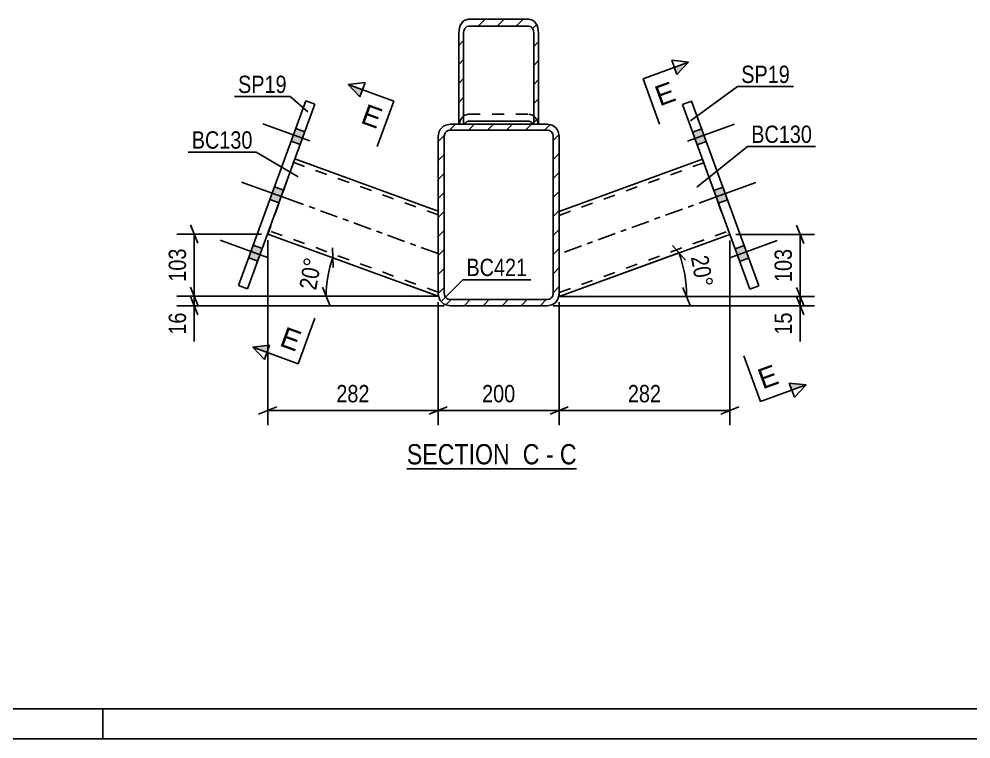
# Model space of a CAD drawing. Header units: millimetres. Extents: x -89 to 752, y -432 to 162.
# Drawn here: x 107.6 to 265, y -432.3 to -313.3 of the extents above; entities that cross this region are included whole.
import ezdxf

# ---------------------------------------------------------------- set-up
doc = ezdxf.new("R2010")
doc.units = ezdxf.units.MM
doc.linetypes.add('DXK_LINE_DOT2', pattern=[3.9198, 1.9599, -1.9599])
doc.linetypes.add('DXK_LINE_DOT3', pattern=[5.9187, 2.979, -0.9799, 0.9799, -0.9799])
doc.styles.add('Arial', font='ARIAL.TTF', dxfattribs={"height": 0.2})
doc.styles.add('Arial Narrow', font='ARIALN.TTF', dxfattribs={"height": 0.2})

# ---------------------------------------------------------------- blocks, each defined once
blk = doc.blocks.new('Unknown-761544115-1163')
at = {"color": 5, "linetype": 'Continuous'}
for p, q in [((-84.49, -427.26), (746.51, -427.26)), ((121.51, -432.26), (121.51, -427.26)), ((-89.49, -432.26), (751.51, -432.26))]:
    blk.add_line(p, q, dxfattribs=at)
blk = doc.blocks.new('Unknown-761544115-13 - 3979')
at = {"color": 6, "linetype": 'Continuous'}
blk.add_line((171.75, -387.64), (199.82, -387.64), dxfattribs=at)
at = {"color": 0, "linetype": 'Continuous'}
for points in [[(189.86, -386.89), (189.86, -383.39), (171.75, -383.39), (171.75, -386.89)], [(193.68, -386.89), (193.68, -383.39), (190.91, -383.39), (190.91, -386.89)], [(196, -386.89), (196, -383.39), (194.73, -383.39), (194.73, -386.89)], [(199.82, -386.89), (199.82, -383.39), (197.05, -383.39), (197.05, -386.89)]]:
    blk.add_wipeout(points, dxfattribs=at)
at = {"color": 7, "linetype": 'Continuous', "style": 'Arial Narrow'}
for s, p in [('SECTION ', (171.75, -386.89)), ('C', (190.91, -386.89)), ('C', (197.05, -386.89)), ('-', (194.73, -386.89))]:
    blk.add_text(s, height=3.34, dxfattribs=at).set_placement(p)
blk = doc.blocks.new('Bolt-761544115-3984 - 3979')
at = {"linetype": 'Continuous'}
for points in [[(154.13, -334.04), (154.88, -331.97), (153.38, -331.42), (152.63, -333.49)], [(154.13, -334.04), (154.88, -331.97), (153.38, -331.42), (152.63, -333.49)], [(154.13, -334.04), (154.88, -331.97), (153.38, -331.42), (152.63, -333.49)], [(150.63, -343.67), (151.38, -341.6), (149.88, -341.05), (149.12, -343.12)], [(150.63, -343.67), (151.38, -341.6), (149.88, -341.05), (149.12, -343.12)], [(147.12, -353.3), (147.87, -351.23), (146.37, -350.69), (145.62, -352.75)], [(147.12, -353.3), (147.87, -351.23), (146.37, -350.69), (145.62, -352.75)], [(147.12, -353.3), (147.87, -351.23), (146.37, -350.69), (145.62, -352.75)]]:
    blk.add_hatch(color=1, dxfattribs=at).paths.add_polyline_path(points)
at = {"color": 1, "linetype": 'Continuous'}
for p, q in [((155.73, -333.45), (147.93, -330.61)), ((155.73, -333.45), (147.93, -330.61)), ((155.73, -333.45), (147.93, -330.61)), ((154.88, -331.97), (153.38, -331.42)), ((154.88, -331.97), (153.38, -331.42)), ((154.88, -331.97), (153.38, -331.42)), ((154.13, -334.04), (152.63, -333.49)), ((154.13, -334.04), (152.63, -333.49)), ((154.13, -334.04), (152.63, -333.49)), ((152.22, -343.08), (144.42, -340.24)), ((152.22, -343.08), (144.42, -340.24)), ((151.38, -341.6), (149.88, -341.05)), ((151.38, -341.6), (149.88, -341.05)), ((150.63, -343.67), (149.12, -343.12)), ((150.63, -343.67), (149.12, -343.12)), ((148.72, -352.71), (140.92, -349.87)), ((148.72, -352.71), (140.92, -349.87)), ((148.72, -352.71), (140.92, -349.87)), ((147.87, -351.23), (146.37, -350.69)), ((147.87, -351.23), (146.37, -350.69)), ((147.87, -351.23), (146.37, -350.69)), ((147.12, -353.3), (145.62, -352.75)), ((147.12, -353.3), (145.62, -352.75)), ((147.12, -353.3), (145.62, -352.75))]:
    blk.add_line(p, q, dxfattribs=at)
blk = doc.blocks.new('Bolt-761544115-3985 - 3979')
at = {"linetype": 'Continuous'}
for points in [[(218.99, -332.03), (219.74, -334.09), (221.24, -333.55), (220.49, -331.48)], [(218.99, -332.03), (219.74, -334.09), (221.24, -333.55), (220.49, -331.48)], [(218.99, -332.03), (219.74, -334.09), (221.24, -333.55), (220.49, -331.48)], [(222.49, -341.66), (223.25, -343.73), (224.75, -343.18), (224, -341.11)], [(222.49, -341.66), (223.25, -343.73), (224.75, -343.18), (224, -341.11)], [(226, -351.29), (226.75, -353.36), (228.25, -352.81), (227.5, -350.74)], [(226, -351.29), (226.75, -353.36), (228.25, -352.81), (227.5, -350.74)], [(226, -351.29), (226.75, -353.36), (228.25, -352.81), (227.5, -350.74)]]:
    blk.add_hatch(color=1, dxfattribs=at).paths.add_polyline_path(points)
at = {"color": 1, "linetype": 'Continuous'}
for p, q in [((218.14, -333.51), (225.94, -330.67)), ((218.14, -333.51), (225.94, -330.67)), ((218.14, -333.51), (225.94, -330.67)), ((218.99, -332.03), (220.49, -331.48)), ((218.99, -332.03), (220.49, -331.48)), ((218.99, -332.03), (220.49, -331.48)), ((219.74, -334.09), (221.24, -333.55)), ((219.74, -334.09), (221.24, -333.55)), ((219.74, -334.09), (221.24, -333.55)), ((221.65, -343.14), (229.45, -340.3)), ((221.65, -343.14), (229.45, -340.3)), ((222.49, -341.66), (224, -341.11)), ((222.49, -341.66), (224, -341.11)), ((223.25, -343.73), (224.75, -343.18)), ((223.25, -343.73), (224.75, -343.18)), ((225.15, -352.77), (232.95, -349.93)), ((225.15, -352.77), (232.95, -349.93)), ((225.15, -352.77), (232.95, -349.93)), ((226, -351.29), (227.5, -350.74)), ((226, -351.29), (227.5, -350.74)), ((226, -351.29), (227.5, -350.74)), ((226.75, -353.36), (228.25, -352.81)), ((226.75, -353.36), (228.25, -352.81)), ((226.75, -353.36), (228.25, -352.81))]:
    blk.add_line(p, q, dxfattribs=at)
blk = doc.blocks.new('Part-761544115-4012 - 3979')
at = {"linetype": 'Continuous'}
h = blk.add_hatch(dxfattribs=at)
h.set_pattern_fill('', scale=0.7, style=0, pattern_type=0)
h.set_pattern_definition([(45, (176.9355, -358.6751), (-1.57154, 1.57154), [])])
h.paths.add_polyline_path([(176.94, -332.68), (176.94, -358.68), (177.09, -359.44), (177.52, -360.09), (178.17, -360.52), (178.94, -360.68), (194.94, -360.68), (195.7, -360.52), (196.35, -360.09), (196.78, -359.44), (196.94, -358.68), (196.94, -332.68), (196.78, -331.91), (196.35, -331.26), (195.7, -330.83), (194.94, -330.68), (178.94, -330.68), (178.17, -330.83), (177.52, -331.26), (177.09, -331.91)])
h.paths.add_polyline_path([(178.23, -331.97), (178.55, -331.75), (178.94, -331.68), (194.94, -331.68), (195.32, -331.75), (195.64, -331.97), (195.86, -332.29), (195.94, -332.68), (195.94, -358.68), (195.86, -359.06), (195.64, -359.38), (195.32, -359.6), (194.94, -359.68), (178.94, -359.68), (178.55, -359.6), (178.23, -359.38), (178.01, -359.06), (177.94, -358.68), (177.94, -332.68), (178.01, -332.29)])
at = {"color": 2, "linetype": 'Continuous'}
for p, q in [((177.09, -331.91), (176.94, -332.68)), ((178.94, -330.68), (178.17, -330.83)), ((178.55, -331.75), (178.94, -331.68)), ((178.94, -330.68), (194.94, -330.68)), ((178.94, -331.68), (194.94, -331.68)), ((195.7, -330.83), (194.94, -330.68)), ((194.94, -331.68), (195.32, -331.75)), ((196.94, -332.68), (196.78, -331.91)), ((176.94, -358.68), (176.94, -332.68)), ((177.94, -332.68), (178.01, -332.29)), ((177.94, -358.68), (177.94, -332.68)), ((195.86, -332.29), (195.94, -332.68)), ((195.94, -358.68), (195.94, -332.68)), ((196.94, -358.68), (196.94, -332.68)), ((176.94, -358.68), (177.09, -359.44)), ((178.01, -359.06), (177.94, -358.68)), ((195.94, -358.68), (195.86, -359.06)), ((196.78, -359.44), (196.94, -358.68)), ((178.94, -359.68), (178.55, -359.6)), ((178.94, -359.68), (194.94, -359.68)), ((195.32, -359.6), (194.94, -359.68)), ((178.17, -360.52), (178.94, -360.68)), ((178.94, -360.68), (194.94, -360.68)), ((194.94, -360.68), (195.7, -360.52))]:
    blk.add_line(p, q, dxfattribs=at)
at = {"color": 7, "linetype": 'DXK_LINE_DOT3'}
blk.add_line((186.94, -345.68), (186.94, -345.68), dxfattribs=at)
at = {"color": 2, "linetype": 'Continuous'}
for centre, radius, start, end in [((178.94, -332.68), 2, 112.5, 157.5), ((178.94, -332.68), 1, 112.5, 157.5), ((194.94, -332.68), 1, 22.5, 67.5), ((194.94, -332.68), 2, 22.5, 67.5), ((178.94, -358.68), 2, 202.5, 247.5), ((178.94, -358.68), 1, 202.5, 247.5), ((194.94, -358.68), 1, 292.5, 337.5), ((194.94, -358.68), 2, 292.5, 337.5)]:
    blk.add_arc(centre, radius, start, end, dxfattribs=at)
blk = doc.blocks.new('Part-761544115-4042 - 3979')
at = {"color": 2, "linetype": 'Continuous'}
for p, q in [((143.94, -357.36), (155.06, -326.82)), ((156.56, -327.36), (155.06, -326.82)), ((156.56, -327.36), (145.44, -357.9)), ((145.44, -357.9), (143.94, -357.36))]:
    blk.add_line(p, q, dxfattribs=at)
blk = doc.blocks.new('Part-761544115-4047 - 3979')
at = {"color": 2, "linetype": 'Continuous'}
for p, q in [((218.81, -326.88), (217.31, -327.42)), ((229.93, -357.42), (218.81, -326.88)), ((217.31, -327.42), (228.43, -357.96)), ((228.43, -357.96), (229.93, -357.42))]:
    blk.add_line(p, q, dxfattribs=at)
blk = doc.blocks.new('Part-761544115-4062 - 3979')
at = {"color": 2, "linetype": 'Continuous'}
for p, q in [((196.94, -345.11), (220.61, -336.49)), ((196.94, -359.15), (225.13, -348.89)), ((196.94, -359.06), (196.94, -358.68)), ((196.94, -359.06), (196.94, -359.15))]:
    blk.add_line(p, q, dxfattribs=at)
at = {"color": 7, "linetype": 'DXK_LINE_DOT2'}
for p, q in [((225.13, -348.89), (220.61, -336.49)), ((196.94, -345.75), (220.82, -337.05)), ((196.94, -345.21), (196.94, -345.11)), ((196.94, -358.68), (196.94, -345.11)), ((196.94, -358.52), (224.92, -348.33))]:
    blk.add_line(p, q, dxfattribs=at)
at = {"color": 7, "linetype": 'DXK_LINE_DOT3'}
blk.add_line((222.87, -342.69), (196.94, -352.13), dxfattribs=at)
blk = doc.blocks.new('Part-761544115-4091 - 3979')
at = {"color": 7, "linetype": 'DXK_LINE_DOT2'}
for p, q in [((153.26, -336.43), (148.75, -348.84)), ((176.94, -345.69), (153.05, -337)), ((176.94, -358.68), (176.94, -345.05)), ((176.94, -358.46), (148.95, -348.27))]:
    blk.add_line(p, q, dxfattribs=at)
at = {"color": 2, "linetype": 'Continuous'}
for p, q in [((176.94, -345.05), (153.26, -336.43)), ((148.75, -348.84), (176.94, -359.1)), ((176.94, -358.72), (176.94, -358.68)), ((176.94, -358.72), (176.94, -359.1))]:
    blk.add_line(p, q, dxfattribs=at)
at = {"color": 7, "linetype": 'DXK_LINE_DOT3'}
blk.add_line((176.94, -352.07), (151, -342.63), dxfattribs=at)
blk = doc.blocks.new('Part-761544115-4105 - 3979')
at = {"linetype": 'Continuous'}
h = blk.add_hatch(dxfattribs=at)
h.set_pattern_fill('', scale=0.7, style=0, pattern_type=0)
h.set_pattern_definition([(45, (180.3355, -330.2458), (-1.57154, 1.57154), [])])
h.paths.add_polyline_path([(180.34, -315.65), (180.34, -330.25), (180.39, -330.68), (181.2, -330.68), (181.14, -330.25), (181.14, -315.65), (181.2, -315.2), (181.37, -314.82), (181.63, -314.57), (181.94, -314.48), (191.94, -314.48), (192.24, -314.57), (192.5, -314.82), (192.67, -315.2), (192.74, -315.65), (192.74, -330.25), (192.67, -330.68), (193.48, -330.68), (193.54, -330.25), (193.54, -315.65), (193.41, -314.76), (193.07, -314), (192.55, -313.49), (191.94, -313.31), (181.94, -313.31), (181.32, -313.49), (180.8, -314), (180.46, -314.76)])
at = {"color": 2, "linetype": 'Continuous'}
for p, q in [((181.94, -313.31), (181.32, -313.49)), ((181.63, -314.57), (181.94, -314.48)), ((181.94, -313.31), (191.94, -313.31)), ((181.94, -314.48), (191.94, -314.48)), ((192.55, -313.49), (191.94, -313.31)), ((191.94, -314.48), (192.24, -314.57)), ((180.46, -314.76), (180.34, -315.65)), ((180.34, -315.65), (180.34, -315.65)), ((180.34, -315.65), (180.34, -330.25)), ((181.14, -315.65), (181.2, -315.2)), ((181.14, -315.65), (181.14, -315.65)), ((181.14, -330.25), (181.14, -315.65)), ((192.67, -315.2), (192.74, -315.65)), ((192.74, -315.65), (192.74, -315.65)), ((192.74, -315.65), (192.74, -330.25)), ((193.54, -315.65), (193.41, -314.76)), ((193.54, -315.65), (193.54, -315.65)), ((193.54, -330.25), (193.54, -315.65)), ((180.34, -330.25), (180.34, -330.68)), ((180.34, -330.25), (180.39, -330.68)), ((181.2, -330.68), (181.14, -330.25)), ((181.63, -330.28), (181.37, -330.53)), ((181.94, -330.19), (181.63, -330.28)), ((181.94, -330.19), (191.94, -330.19)), ((192.24, -330.28), (191.94, -330.19)), ((192.5, -330.53), (192.24, -330.28)), ((192.74, -330.25), (192.67, -330.68)), ((193.48, -330.68), (193.54, -330.25)), ((193.54, -330.68), (193.54, -330.25)), ((180.39, -330.68), (181.2, -330.68)), ((181.19, -330.68), (181.2, -330.68)), ((181.37, -330.53), (181.3, -330.68)), ((192.57, -330.68), (192.5, -330.53)), ((192.67, -330.68), (192.68, -330.68)), ((192.67, -330.68), (193.48, -330.68))]:
    blk.add_line(p, q, dxfattribs=at)
at = {"color": 7, "linetype": 'DXK_LINE_DOT2'}
for p, q in [((180.34, -330.25), (180.34, -315.65)), ((181.14, -330.68), (181.14, -315.65)), ((192.74, -330.68), (192.74, -315.65)), ((193.54, -330.25), (193.54, -315.65)), ((181.32, -329.2), (181.94, -329.02)), ((181.94, -329.02), (191.94, -329.02)), ((191.94, -329.02), (192.55, -329.2)), ((180.34, -330.68), (180.39, -330.68)), ((180.34, -330.68), (180.43, -330.68)), ((180.43, -330.68), (180.46, -330.47)), ((180.43, -330.68), (181.3, -330.68)), ((192.57, -330.68), (193.54, -330.68)), ((192.68, -330.68), (192.74, -330.68)), ((193.41, -330.47), (193.44, -330.68))]:
    blk.add_line(p, q, dxfattribs=at)
at = {"color": 2, "linetype": 'Continuous'}
for centre, radius, start, end in [((182.53, -315.24), 2.13, 124.4664, 166.7051), ((182.23, -315.45), 1.06, 124.4664, 166.7051), ((191.64, -315.45), 1.06, 13.2949, 55.5336), ((191.34, -315.24), 2.13, 13.2949, 55.5336)]:
    blk.add_arc(centre, radius, start, end, dxfattribs=at)
at = {"color": 7, "linetype": 'DXK_LINE_DOT2'}
for centre, start, end in [((182.53, -330.95), 124.4664, 166.7051), ((191.34, -330.95), 13.2949, 55.5336)]:
    blk.add_arc(centre, 2.13, start, end, dxfattribs=at)
blk = doc.blocks.new('AngleDimension-761544115-11863 - 3979')
at = {"color": 7, "linetype": 'Continuous'}
for p, q in [((159.47, -351.14), (159.58, -354.37)), ((176, -358.75), (159.52, -352.76)), ((159.52, -352.76), (176.94, -359.1)), ((159.01, -360.6), (157.81, -357.6)), ((158.41, -359.1), (176.94, -359.1))]:
    blk.add_line(p, q, dxfattribs=at)
blk.add_arc((176.94, -359.1), 18.53, 160, 180, dxfattribs=at)
at = {"color": 0}
blk.add_wipeout([(158.36, -352.54), (154.23, -351.81), (153.11, -358.17), (157.24, -358.9)], dxfattribs=at)
at = {"color": 3, "style": 'Arial Narrow'}
blk.add_text('20°', height=2.863, rotation=80.0021, dxfattribs=at).set_placement((156.75, -358.21))
blk = doc.blocks.new('StraightDimension-761544115-4125 - 3979')
at = {"color": 7, "linetype": 'Continuous'}
for p, q in [((148.75, -349.84), (148.75, -380.39)), ((176.94, -360.1), (176.94, -380.39)), ((150.25, -377.39), (147.25, -378.59)), ((175.44, -378.59), (178.44, -377.39)), ((148.75, -377.99), (176.94, -377.99))]:
    blk.add_line(p, q, dxfattribs=at)
at = {"color": 0}
blk.add_wipeout([(166.18, -377.24), (166.18, -373.04), (159.5, -373.04), (159.5, -377.24)], dxfattribs=at)
at = {"color": 3, "style": 'Arial Narrow'}
blk.add_text('282', height=2.863, dxfattribs=at).set_placement((160.1, -376.64))
blk = doc.blocks.new('StraightDimension-761544115-4135 - 3979')
at = {"color": 7, "linetype": 'Continuous'}
for p, q in [((225.13, -349.89), (225.13, -380.39)), ((196.94, -360.08), (196.94, -380.39)), ((198.44, -377.39), (195.44, -378.59)), ((223.63, -378.59), (226.63, -377.39)), ((196.94, -377.99), (225.13, -377.99))]:
    blk.add_line(p, q, dxfattribs=at)
at = {"color": 0}
blk.add_wipeout([(214.37, -377.24), (214.37, -373.04), (207.69, -373.04), (207.69, -377.24)], dxfattribs=at)
at = {"color": 3, "style": 'Arial Narrow'}
blk.add_text('282', height=2.863, dxfattribs=at).set_placement((208.29, -376.64))
blk = doc.blocks.new('StraightDimension-761544115-4115 - 3979')
at = {"color": 7, "linetype": 'Continuous'}
for p, q in [((176.94, -360.1), (176.94, -380.39)), ((196.94, -360.08), (196.94, -380.39)), ((178.44, -377.39), (175.44, -378.59)), ((195.44, -378.59), (198.44, -377.39)), ((176.94, -377.99), (196.94, -377.99))]:
    blk.add_line(p, q, dxfattribs=at)
at = {"color": 0}
blk.add_wipeout([(190.28, -377.24), (190.28, -373.04), (183.59, -373.04), (183.59, -377.24)], dxfattribs=at)
at = {"color": 3, "style": 'Arial Narrow'}
blk.add_text('200', height=2.863, dxfattribs=at).set_placement((184.19, -376.64))
blk = doc.blocks.new('StraightDimension-761544115-11430 - 3979')
at = {"color": 7, "linetype": 'Continuous'}
for p, q in [((236.15, -347.39), (237.35, -350.39)), ((226.13, -348.89), (239.15, -348.89)), ((236.75, -359.15), (236.75, -348.89)), ((237.35, -360.65), (236.15, -357.65)), ((197.94, -359.15), (239.15, -359.15))]:
    blk.add_line(p, q, dxfattribs=at)
at = {"color": 0}
blk.add_wipeout([(236, -350.68), (231.8, -350.68), (231.8, -357.37), (236, -357.37)], dxfattribs=at)
at = {"color": 3, "style": 'Arial Narrow'}
blk.add_text('103', height=2.863, rotation=90.0002, dxfattribs=at).set_placement((235.4, -356.77))
blk = doc.blocks.new('AngleDimension-761544115-4159 - 3979')
at = {"color": 7, "linetype": 'Continuous'}
for p, q in [((215.65, -350.75), (217.8, -353.16)), ((216.73, -351.95), (196.94, -359.15)), ((197.88, -358.81), (216.73, -351.95)), ((218.6, -360.65), (217.4, -357.65)), ((218, -359.15), (196.94, -359.15))]:
    blk.add_line(p, q, dxfattribs=at)
blk.add_arc((196.94, -359.15), 21.06, 360, 20, dxfattribs=at)
at = {"color": 0}
blk.add_wipeout([(219.12, -358.52), (223.26, -357.79), (222.14, -351.43), (218, -352.16)], dxfattribs=at)
at = {"color": 3, "style": 'Arial Narrow'}
blk.add_text('20°', height=2.863, rotation=-80.0021, dxfattribs=at).set_placement((218.7, -352.65))
blk = doc.blocks.new('StraightDimension-761544115-11399 - 3979')
at = {"color": 7, "linetype": 'Continuous'}
for p, q in [((136, -347.34), (137.2, -350.34)), ((147.75, -348.84), (133.75, -348.84)), ((136.6, -359.1), (136.6, -348.84)), ((137.2, -360.6), (136, -357.6)), ((175.94, -359.1), (133.75, -359.1))]:
    blk.add_line(p, q, dxfattribs=at)
at = {"color": 0}
blk.add_wipeout([(135.85, -350.62), (131.65, -350.62), (131.65, -357.31), (135.85, -357.31)], dxfattribs=at)
at = {"color": 3, "style": 'Arial Narrow'}
blk.add_text('103', height=2.863, rotation=90.0002, dxfattribs=at).set_placement((135.25, -356.71))
blk = doc.blocks.new('StraightDimension-761544115-11400 - 3979')
at = {"color": 7, "linetype": 'Continuous'}
for p, q in [((136, -357.6), (137.2, -360.6)), ((175.94, -359.1), (133.75, -359.1)), ((137.2, -362.18), (136, -359.18)), ((136.6, -360.68), (136.6, -359.1)), ((177.94, -360.68), (133.75, -360.68))]:
    blk.add_line(p, q, dxfattribs=at)
at = {"color": 0}
blk.add_wipeout([(135.85, -361.2), (131.65, -361.2), (131.65, -366.06), (135.85, -366.06)], dxfattribs=at)
at = {"color": 7, "linetype": 'Continuous'}
blk.add_line((136.6, -360.68), (136.6, -366.58), dxfattribs=at)
blk.add_line((136.6, -360.68), (136.6, -366.58), dxfattribs=at)
at = {"color": 3, "style": 'Arial Narrow'}
blk.add_text('16', height=2.863, rotation=90.0002, dxfattribs=at).set_placement((135.25, -365.46))
blk = doc.blocks.new('StraightDimension-761544115-11431 - 3979')
at = {"color": 7, "linetype": 'Continuous'}
for p, q in [((236.15, -357.65), (237.35, -360.65)), ((197.94, -359.15), (239.15, -359.15)), ((237.35, -362.18), (236.15, -359.18)), ((236.75, -360.68), (236.75, -359.15)), ((195.94, -360.68), (239.15, -360.68))]:
    blk.add_line(p, q, dxfattribs=at)
at = {"color": 0}
blk.add_wipeout([(236, -361.2), (231.8, -361.2), (231.8, -366.06), (236, -366.06)], dxfattribs=at)
at = {"color": 7, "linetype": 'Continuous'}
blk.add_line((236.75, -360.68), (236.75, -366.58), dxfattribs=at)
blk.add_line((236.75, -360.68), (236.75, -366.58), dxfattribs=at)
at = {"color": 3, "style": 'Arial Narrow'}
blk.add_text('15', height=2.863, rotation=90.0002, dxfattribs=at).set_placement((235.4, -365.46))
blk = doc.blocks.new('Mark-761544115-4008 - 3979')
at = {"color": 0}
blk.add_wipeout([(191.64, -355.78), (191.64, -352.78), (181.6, -352.78), (181.6, -355.78)], dxfattribs=at)
blk.add_wipeout([(191.64, -355.78), (191.64, -352.78), (181.6, -352.78), (181.6, -355.78)], dxfattribs=at)
at = {"color": 30, "linetype": 'Continuous'}
for p, q in [((177.46, -359.91), (181, -356.38)), ((181, -356.38), (192.24, -356.38))]:
    blk.add_line(p, q, dxfattribs=at)
at = {"color": 3, "style": 'Arial Narrow'}
blk.add_text('BC421', height=2.863, dxfattribs=at).set_placement((181.6, -355.78))
blk = doc.blocks.new('Mark-761544115-4038 - 3979')
at = {"color": 0}
blk.add_wipeout([(151.89, -325.53), (151.89, -322.53), (143.85, -322.53), (143.85, -325.53)], dxfattribs=at)
blk.add_wipeout([(151.89, -325.53), (151.89, -322.53), (143.85, -322.53), (143.85, -325.53)], dxfattribs=at)
at = {"color": 30, "linetype": 'Continuous'}
for p in [(143.25, -326.13), (155.4, -328.63)]:
    blk.add_line(p, (152.49, -326.13), dxfattribs=at)
at = {"color": 3, "style": 'Arial Narrow'}
blk.add_text('SP19', height=2.863, dxfattribs=at).set_placement((143.85, -325.53))
blk = doc.blocks.new('Mark-761544115-4043 - 3979')
at = {"color": 0}
blk.add_wipeout([(235.07, -323.88), (235.07, -320.88), (227.03, -320.88), (227.03, -323.88)], dxfattribs=at)
blk.add_wipeout([(235.07, -323.88), (235.07, -320.88), (227.03, -320.88), (227.03, -323.88)], dxfattribs=at)
at = {"color": 30, "linetype": 'Continuous'}
for p, q in [((218.66, -330.14), (226.43, -324.48)), ((226.43, -324.48), (235.67, -324.48))]:
    blk.add_line(p, q, dxfattribs=at)
at = {"color": 3, "style": 'Arial Narrow'}
blk.add_text('SP19', height=2.863, dxfattribs=at).set_placement((227.03, -323.88))
blk = doc.blocks.new('Mark-761544115-4058 - 3979')
at = {"color": 0}
blk.add_wipeout([(238.72, -333.78), (238.72, -330.78), (228.68, -330.78), (228.68, -333.78)], dxfattribs=at)
blk.add_wipeout([(238.72, -333.78), (238.72, -330.78), (228.68, -330.78), (228.68, -333.78)], dxfattribs=at)
at = {"color": 30, "linetype": 'Continuous'}
for p, q in [((219.69, -341.1), (228.08, -334.38)), ((228.08, -334.38), (239.32, -334.38))]:
    blk.add_line(p, q, dxfattribs=at)
at = {"color": 3, "style": 'Arial Narrow'}
blk.add_text('BC130', height=2.863, dxfattribs=at).set_placement((228.68, -333.78))
blk = doc.blocks.new('Mark-761544115-4087 - 3979')
at = {"color": 0}
blk.add_wipeout([(146.25, -334.73), (146.25, -331.73), (136.2, -331.73), (136.2, -334.73)], dxfattribs=at)
blk.add_wipeout([(146.25, -334.73), (146.25, -331.73), (136.2, -331.73), (136.2, -334.73)], dxfattribs=at)
at = {"color": 30, "linetype": 'Continuous'}
for p in [(135.6, -335.33), (153.8, -339.4)]:
    blk.add_line(p, (146.85, -335.33), dxfattribs=at)
at = {"color": 3, "style": 'Arial Narrow'}
blk.add_text('BC130', height=2.863, dxfattribs=at).set_placement((136.2, -334.73))
blk = doc.blocks.new('SectionMark-761544115-4211 - 3979')
at = {"linetype": 'Continuous'}
for points in [[(164.43, -325), (164, -326.17), (162.08, -324.14)], [(149.07, -367.21), (148.64, -368.39), (146.29, -367.53)]]:
    blk.add_hatch(color=6, dxfattribs=at).paths.add_polyline_path(points)
at = {"color": 6, "linetype": 'Continuous'}
for p, q in [((162.08, -324.14), (164.86, -323.82)), ((162.08, -324.14), (164, -326.17)), ((164, -326.17), (164.86, -323.82)), ((146.29, -367.53), (149.07, -367.21)), ((148.21, -369.56), (146.29, -367.53)), ((149.07, -367.21), (148.21, -369.56))]:
    blk.add_line(p, q, dxfattribs=at)
at = {"color": 0, "linetype": 'Continuous'}
for points in [[(166.86, -331.47), (168.06, -328.18), (165.14, -327.12), (163.94, -330.41)], [(153.47, -368.28), (154.66, -364.99), (151.74, -363.93), (150.54, -367.22)]]:
    blk.add_wipeout(points, dxfattribs=at)
at = {"color": 6, "linetype": 'Continuous'}
for p, q in [((169.6, -326.88), (162.08, -324.14)), ((169.6, -326.88), (166.86, -334.4)), ((153.81, -370.27), (156.54, -362.75)), ((153.81, -370.27), (146.29, -367.53))]:
    blk.add_line(p, q, dxfattribs=at)
at = {"color": 3, "linetype": 'Continuous', "style": 'Arial'}
for p in [(163.94, -330.41), (150.54, -367.22)]:
    blk.add_text('E', height=3.34, rotation=-20.002, dxfattribs=at).set_placement(p)
blk = doc.blocks.new('SectionMark-761544115-4213 - 3979')
at = {"linetype": 'Continuous'}
for points in [[(216.4, -322.46), (215.98, -321.29), (218.33, -320.43)], [(235.39, -374.62), (234.96, -373.45), (237.74, -373.77)]]:
    blk.add_hatch(color=6, dxfattribs=at).paths.add_polyline_path(points)
at = {"color": 6, "linetype": 'Continuous'}
for p, q in [((216.4, -322.46), (215.55, -320.11)), ((215.55, -320.11), (218.33, -320.43)), ((218.33, -320.43), (216.4, -322.46)), ((237.74, -373.77), (234.96, -373.45)), ((234.96, -373.45), (235.82, -375.8)), ((237.74, -373.77), (235.82, -375.8))]:
    blk.add_line(p, q, dxfattribs=at)
at = {"color": 0, "linetype": 'Continuous'}
for points in [[(216.47, -326.7), (215.27, -323.41), (212.35, -324.47), (213.54, -327.76)], [(233.48, -373.45), (232.29, -370.16), (229.36, -371.23), (230.56, -374.52)]]:
    blk.add_wipeout(points, dxfattribs=at)
at = {"color": 6, "linetype": 'Continuous'}
for p, q in [((210.81, -323.17), (218.33, -320.43)), ((210.81, -323.17), (213.54, -330.69)), ((230.22, -376.5), (227.48, -368.98)), ((230.22, -376.5), (237.74, -373.77))]:
    blk.add_line(p, q, dxfattribs=at)
at = {"color": 3, "linetype": 'Continuous', "style": 'Arial'}
for p in [(213.54, -327.76), (230.56, -374.52)]:
    blk.add_text('E', height=3.34, rotation=20.002, dxfattribs=at).set_placement(p)

msp = doc.modelspace()

# ---------------------------------------------------------------- block references
for name in ['Unknown-761544115-1163', 'Part-761544115-4105 - 3979', 'Part-761544115-4042 - 3979', 'Part-761544115-4047 - 3979', 'Bolt-761544115-3984 - 3979', 'Part-761544115-4012 - 3979', 'Bolt-761544115-3985 - 3979', 'Part-761544115-4091 - 3979', 'Part-761544115-4062 - 3979']:
    msp.add_blockref(name, (0, 0))

# ---------------------------------------------------------------- next in the draw order: block references
for name in ['Mark-761544115-4043 - 3979', 'Mark-761544115-4038 - 3979', 'Mark-761544115-4087 - 3979', 'StraightDimension-761544115-4135 - 3979', 'AngleDimension-761544115-11863 - 3979', 'Unknown-761544115-13 - 3979']:
    msp.add_blockref(name, (0, 0))

# ---------------------------------------------------------------- next in the draw order: block references
for name in ['Mark-761544115-4058 - 3979', 'StraightDimension-761544115-4125 - 3979']:
    msp.add_blockref(name, (0, 0))

# ---------------------------------------------------------------- next in the draw order: block references
msp.add_blockref('StraightDimension-761544115-4115 - 3979', (0, 0))

# ---------------------------------------------------------------- next in the draw order: block references
for name in ['StraightDimension-761544115-11399 - 3979', 'StraightDimension-761544115-11430 - 3979']:
    msp.add_blockref(name, (0, 0))

# ---------------------------------------------------------------- next in the draw order: block references
for name in ['AngleDimension-761544115-4159 - 3979', 'StraightDimension-761544115-11400 - 3979']:
    msp.add_blockref(name, (0, 0))

# ---------------------------------------------------------------- next in the draw order: block references
for name in ['SectionMark-761544115-4211 - 3979', 'Mark-761544115-4008 - 3979', 'StraightDimension-761544115-11431 - 3979']:
    msp.add_blockref(name, (0, 0))

# ---------------------------------------------------------------- next in the draw order: block references
msp.add_blockref('SectionMark-761544115-4213 - 3979', (0, 0))

doc.saveas('drawing.dxf')
